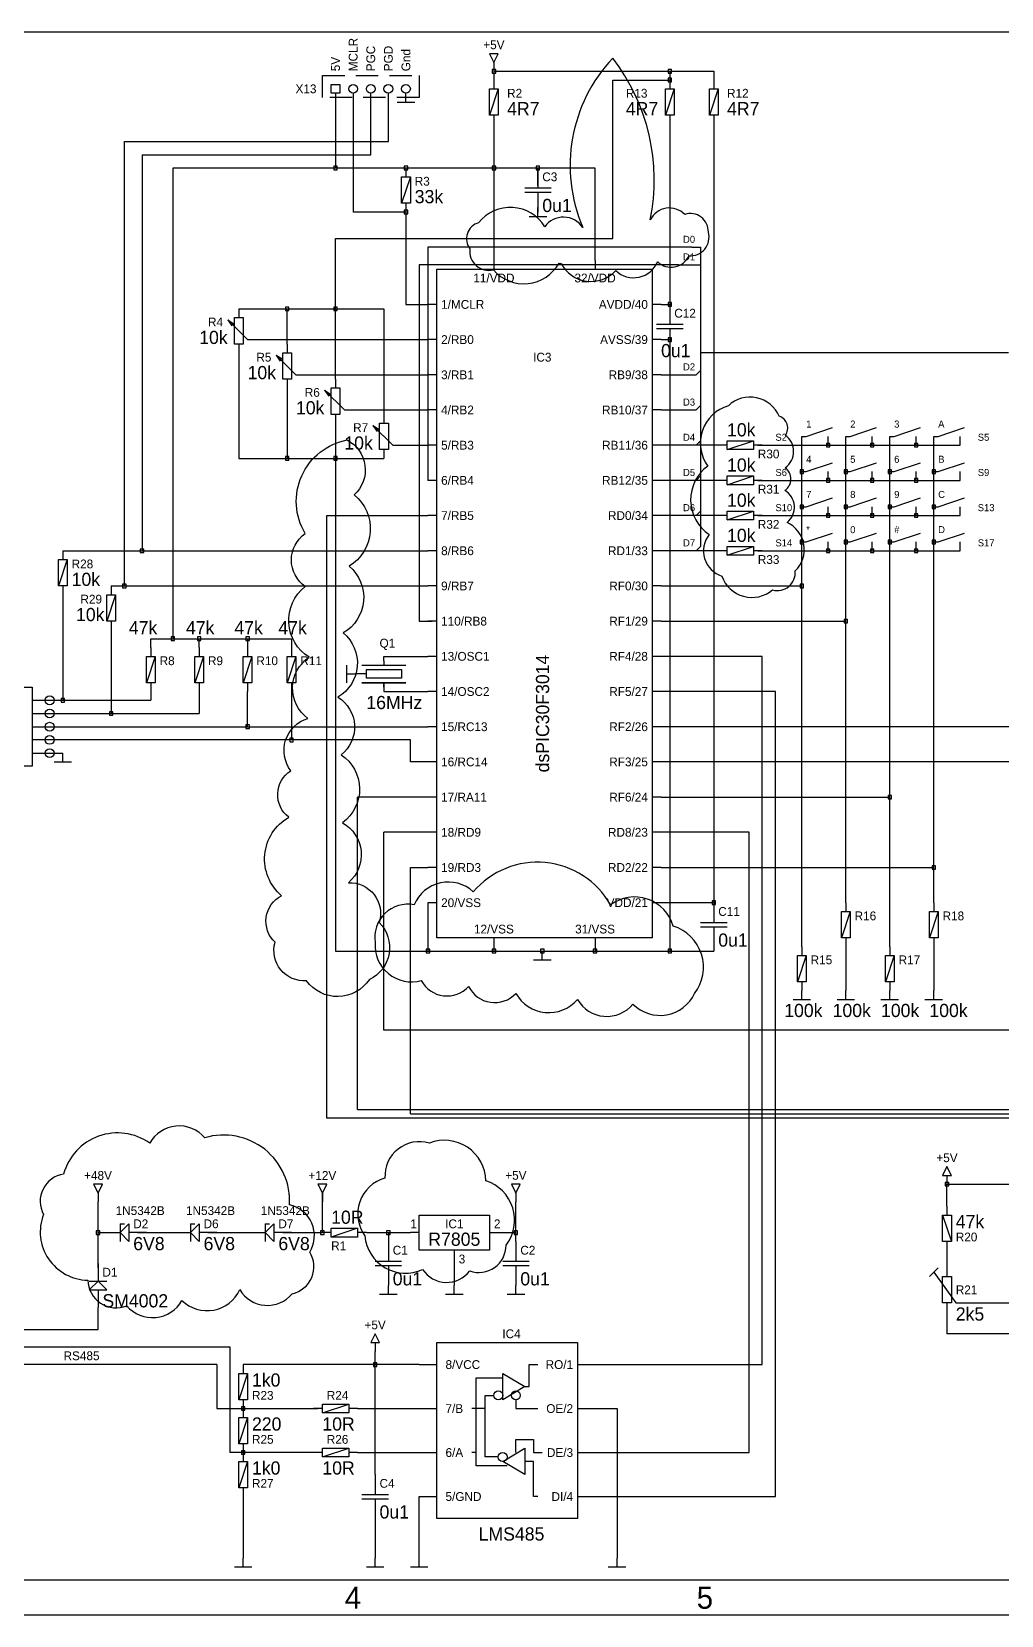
# Model space of a CAD drawing. Extents: x 100 to 385, y 110 to 290.
# Drawn here: x 203.5 to 313.7, y 110 to 290 of the extents above; entities that cross this region are included whole.
import ezdxf
from ezdxf.enums import TextEntityAlignment as Align

# ---------------------------------------------------------------- set-up
doc = ezdxf.new("R2010")
doc.units = 0
doc.header["$LTSCALE"] = 0.2
doc.linetypes.add('SOLID', pattern=[0])
doc.linetypes.add('STRICHLINIE', pattern=[19.05, 12.7, -6.35])
doc.layers.get('0').update_dxf_attribs({"linetype": 'CONTINUOUS'})
for name, color, linetype in [('_LAYER_1', 7, 'SOLID'), ('RAHMEN', 5, 'CONTINUOUS'), ('Schaltplan', 7, 'CONTINUOUS'), ('ZEICHNUNG', 7, 'CONTINUOUS')]:
    doc.layers.add(name, color=color, linetype=linetype)

# ---------------------------------------------------------------- blocks, each defined once
blk = doc.blocks.new('RAHMEN4Q')
at = {"layer": 'RAHMEN'}
for p, q in [((0, 180), (285, 180)), ((285, 4), (4, 4)), ((285, 0), (0, 0))]:
    blk.add_line(p, q, dxfattribs=at)
for s, p in [('4', (139.05, 0.75)), ('5', (179.05, 0.75))]:
    blk.add_text(s, height=2.5, dxfattribs=at).set_placement(p)
blk = doc.blocks.new('C_SENKRECHT')
at = {"layer": 'ZEICHNUNG'}
for p, q in [((0, 5), (0, 2.75)), ((-1.5, 2.75), (1.5, 2.75)), ((-1.5, 2.25), (1.5, 2.25)), ((0, 2.25), (0, 0))]:
    blk.add_line(p, q, dxfattribs=at)
for tag, p, height in [('+', (-1, 3), 1), ('C', (0.5, 3.5), 1), ('100N', (0.5, 0), 1.5)]:
    blk.add_attdef(tag, p, '', height=height, dxfattribs=at)
blk = doc.blocks.new('GND')
at = {"layer": '_LAYER_1'}
blk.add_line((0, -1), (0, 0), dxfattribs=at)
at = {"layer": '_LAYER_1', "lineweight": 30}
blk.add_line((-1, -1), (1, -1), dxfattribs=at)
blk = doc.blocks.new('78XX')
for p, q in [((-4, 3), (-5, 3)), ((4, 3), (5, 3)), ((0, 1), (0, 0))]:
    blk.add_line(p, q)
blk.add_lwpolyline([(-4, 5), (4, 5), (4, 1), (-4, 1)], close=True)
for s, p in [('1', (-5, 3.5)), ('2', (4.5, 3.5)), ('3', (0.5, -0.5))]:
    blk.add_text(s, height=1).set_placement(p)
at = {"layer": 'ZEICHNUNG'}
for tag, height, p in [('POS', 1, (0, 3.5)), ('WERT', 1.5, (0, 1.5))]:
    blk.add_attdef(tag, text='', height=height, dxfattribs=at).set_placement(p, align=Align.CENTER)
blk = doc.blocks.new('VERBINDUNG')
at = {"layer": 'ZEICHNUNG'}
for p, q in [((0.2, 0.2), (-0.2, 0.2)), ((-0.2, 0.2), (-0.2, -0.2)), ((0.2, -0.2), (0.2, 0.2)), ((-0.2, -0.2), (0.2, -0.2))]:
    blk.add_line(p, q, dxfattribs=at)
blk = doc.blocks.new('U-plus')
for p, q in [((-0.5, 2), (0, 1)), ((0.5, 2), (-0.5, 2)), ((0, 1), (0.5, 2)), ((0, 1), (0, 0))]:
    blk.add_line(p, q)
blk.add_attdef('U', text='', height=1).set_placement((0, 3), align=Align.MIDDLE)
blk = doc.blocks.new('R_SENKRECHT')
at = {"layer": 'ZEICHNUNG'}
for p, q in [((0, 5), (0, 4)), ((0, 1), (0, 0))]:
    blk.add_line(p, q, dxfattribs=at)
blk.add_lwpolyline([(-0.5, 1), (-0.5, 4), (0.5, 4), (0.5, 1)], close=True, dxfattribs=at)
for tag, p, height in [('1K0', (1, 2.5), 1.5), ('RX', (1, 1), 1)]:
    blk.add_attdef(tag, p, '', height=height, dxfattribs=at)
blk = doc.blocks.new('MCP41XXX')
for p, q in [((-20, 0), (-18, 0)), ((-2, 0), (0, 0)), ((-20, -5), (-18, -5)), ((-2, -5), (0, -5)), ((-20, -10), (-18, -10)), ((-2, -10), (0, -10)), ((-20, -15), (-18, -15)), ((-2, -15), (0, -15))]:
    blk.add_line(p, q)
at = {"lineweight": 30}
blk.add_lwpolyline([(-18, 2.5), (-2, 2.5), (-2, -17.5), (-18, -17.5)], close=True, dxfattribs=at)
for tag, height, p in [('Name', 1, (-9.5, 3)), ('Wert', 1.5, (-9.5, -19.5))]:
    blk.add_attdef(tag, text='', height=height).set_placement(p, align=Align.CENTER)
for tag, p in [('8', (-17, -0.5)), ('7', (-17, -5.5)), ('6', (-17, -10.5)), ('5', (-17, -15.5))]:
    blk.add_attdef(tag, p, '', height=1)
for tag, p in [('1', (-2.5, -0.5)), ('2', (-2.5, -5.5)), ('3', (-2.5, -10.5)), ('4', (-2.5, -15.5))]:
    blk.add_attdef(tag, text='', height=1).set_placement(p, align=Align.RIGHT)
blk = doc.blocks.new('R_WAAGRECHT')
at = {"layer": 'ZEICHNUNG'}
for p, q in [((-4, 0), (-5, 0)), ((-4, -0.5), (-4, 0.5)), ((-4, 0.5), (-1, 0.5)), ((-1, 0.5), (-1, -0.5)), ((0, 0), (-1, 0)), ((-1, -0.5), (-4, -0.5))]:
    blk.add_line(p, q, dxfattribs=at)
for tag, p, height in [('1K0', (-4, 1), 1.5), ('RX', (-4, -2), 1)]:
    blk.add_attdef(tag, p, '', height=height, dxfattribs=at)
blk = doc.blocks.new('+U')
for p, q in [((0, 2), (-0.5, 1)), ((0.5, 1), (0, 2)), ((-0.5, 1), (0.5, 1)), ((0, 1), (0, 0))]:
    blk.add_line(p, q)
blk.add_attdef('U', text='', height=1).set_placement((0, 3), align=Align.MIDDLE)
blk = doc.blocks.new('D_oben')
for p, q in [((0, 2.5), (0, 0.5)), ((-1, 0.5), (1, 0.5)), ((0, 0.5), (-1, -0.5)), ((1, -0.5), (0, 0.5)), ((-1, -0.5), (1, -0.5)), ((0, -0.5), (0, -2.5))]:
    blk.add_line(p, q)
for tag, p, height in [('D', (0.5, 1), 1), ('TYP', (0.5, -2.5), 1.5)]:
    blk.add_attdef(tag, p, '', height=height)
blk = doc.blocks.new('Quartz-1')
for p, q in [((-2.5, 1), (2.5, 1)), ((0, 1.5), (0, 1))]:
    blk.add_line(p, q)
for points in [[(-2, 0.5), (2, 0.5), (2, -0.5), (-2, -0.5)], [(-2.5, -1), (2.5, -1), (2.5, -1), (-2.5, -1)], [(0, -1), (0, -1), (0, -1.5), (0, -1.5)]]:
    blk.add_lwpolyline(points, close=True)
at = {"layer": 'ZEICHNUNG'}
for tag, p, height in [('Q', (0.5, 2), 1), ('FREQU', (0.5, -3), 1.5)]:
    blk.add_attdef(tag, p, '', height=height, dxfattribs=at)
blk = doc.blocks.new('ZD_links')
for p, q in [((-0.5, 1), (0, 1)), ((-0.5, 0), (0.5, 1)), ((-0.5, 1), (-0.5, -1)), ((0.5, 1), (0.5, -1)), ((-2.5, 0), (-0.5, 0)), ((0.5, -1), (-0.5, 0)), ((2.5, 0), (0.5, 0))]:
    blk.add_line(p, q)
for tag, p, height in [('D', (1, 0.5), 1), ('TYP', (1, -2), 1.5)]:
    blk.add_attdef(tag, p, '', height=height)
blk = doc.blocks.new('PIC30F3014')
for p, q in [((-6, 41), (-6, 40)), ((5.5, 41), (5.5, 40)), ((-12.5, 36), (-13.5, 36)), ((13, 36), (12, 36)), ((-12.5, 32), (-13.5, 32)), ((13, 32), (12, 32)), ((-12.5, 28), (-13.5, 28)), ((13, 28), (12, 28)), ((-12.5, 24), (-13.5, 24)), ((13, 24), (12, 24)), ((-12.5, 20), (-13.5, 20)), ((13, 20), (12, 20)), ((-12.5, 16), (-13.5, 16)), ((13, 16), (12, 16)), ((-12.5, 12), (-13.5, 12)), ((13, 12), (12, 12)), ((-12.5, 8), (-13.5, 8)), ((13, 8), (12, 8)), ((-12.5, 4), (-13.5, 4)), ((13, 4), (12, 4)), ((-12.5, 0), (-13.5, 0)), ((13, 0), (12, 0)), ((-12.5, -4), (-13.5, -4)), ((13, -4), (12, -4)), ((-12.5, -8), (-13.5, -8)), ((13, -8), (12, -8)), ((-12.5, -12), (-13.5, -12)), ((13, -12), (12, -12)), ((-12.5, -16), (-13.5, -16)), ((13, -16), (12, -16)), ((-12.5, -20), (-13.5, -20)), ((13, -20), (12, -20)), ((-12.5, -24), (-13.5, -24)), ((13, -24), (12, -24)), ((-12.5, -28), (-13.5, -28)), ((13, -28), (12, -28)), ((-12.5, -32), (-13.5, -32)), ((13, -32), (12, -32)), ((-6, -36), (-6, -37)), ((5.5, -36), (5.5, -37))]:
    blk.add_line(p, q)
at = {"lineweight": 30}
blk.add_lwpolyline([(-12.5, 40), (12, 40), (12, -36), (-12.5, -36)], close=True, dxfattribs=at)
for tag, p in [('P11', (-6, 38.5)), ('P32', (5.5, 38.5)), ('P12', (-6, -35.5)), ('P31', (5.5, -35.5))]:
    blk.add_attdef(tag, text='', height=1).set_placement(p, align=Align.CENTER)
for tag, p in [('P1', (-12, 35.5)), ('P2', (-12, 31.5)), ('P3', (-12, 27.5)), ('P4', (-12, 23.5)), ('P5', (-12, 19.5)), ('P6', (-12, 15.5)), ('P7', (-12, 11.5)), ('P8', (-12, 7.5)), ('P9', (-12, 3.5)), ('P10', (-12, -0.5)), ('P13', (-12, -4.5)), ('P14', (-12, -8.5)), ('P15', (-12, -12.5)), ('P16', (-12, -16.5)), ('P17', (-12, -20.5)), ('P18', (-12, -24.5)), ('P19', (-12, -28.5)), ('P20', (-12, -32.5))]:
    blk.add_attdef(tag, p, '', height=1)
for tag, p in [('P40', (11.5, 35.5)), ('P39', (11.5, 31.5)), ('P38', (11.5, 27.5)), ('P37', (11.5, 23.5)), ('P36', (11.5, 19.5)), ('P35', (11.5, 15.5)), ('P34', (11.5, 11.5)), ('P33', (11.5, 7.5)), ('P30', (11.5, 3.5)), ('P29', (11.5, -0.5)), ('P28', (11.5, -4.5)), ('P27', (11.5, -8.5)), ('P26', (11.5, -12.5)), ('P25', (11.5, -16.5)), ('P24', (11.5, -20.5)), ('P23', (11.5, -24.5)), ('P22', (11.5, -28.5)), ('P21', (11.5, -32.5))]:
    blk.add_attdef(tag, text='', height=1).set_placement(p, align=Align.RIGHT)
blk.add_attdef('POS', text='', height=1).set_placement((-0.5, 30), align=Align.MIDDLE)
blk.add_attdef('WERT', text='', height=1.5, rotation=90).set_placement((-0.5, -10.5), align=Align.MIDDLE)
blk = doc.blocks.new('ICD')
at = {"linetype": 'STRICHLINIE'}
blk.add_lwpolyline([(-5.5, 1.5), (5.5, 1.5), (5.5, -1), (-5.5, -1)], close=True, dxfattribs=at)
blk.add_lwpolyline([(-4.5, 0.5), (-3.5, 0.5), (-3.5, -0.5), (-4.5, -0.5)], close=True)
for centre in [(-2, 0), (0, 0), (2, 0), (4, 0)]:
    blk.add_circle(centre, 0.5)
for s, p in [('MCLR', (-1.5, 2)), ('5V', (-3.5, 2)), ('PGC', (0.5, 2)), ('PGD', (2.5, 2)), ('Gnd', (4.5, 2))]:
    blk.add_text(s, height=1, rotation=90).set_placement(p)

msp = doc.modelspace()

# ---------------------------------------------------------------- linework, layer by layer
at = {"layer": 'Schaltplan'}
for p, q in [((256, 285.5), (256, 284.5)), ((256, 285.5), (281, 285.5)), ((269.5, 266.5), (269.5, 284.5)), ((269.5, 284.5), (276, 284.5)), ((276, 285.5), (276, 284.5)), ((281, 285.5), (281, 284.5)), ((238, 283), (238, 274.5)), ((240, 283), (240, 269.5)), ((242, 276), (242, 283)), ((244, 277.5), (244, 283)), ((256.5, 283.5), (255.5, 280.5)), ((276.5, 283.5), (275.5, 280.5)), ((281.5, 283.5), (280.5, 280.5)), ((256, 279.5), (256, 264)), ((276, 279.5), (276, 259)), ((281, 279.5), (281, 191)), ((214, 277.5), (244, 277.5)), ((214, 227), (214, 277.5)), ((216, 276), (242, 276)), ((216, 276), (216, 231)), ((238, 274.5), (219.5, 274.5)), ((219.5, 274.5), (219.5, 221)), ((256, 274.5), (238, 274.5)), ((267.5, 274.5), (256, 274.5)), ((261, 272.5), (261, 274.5)), ((267.5, 264), (267.5, 274.5)), ((246.5, 273.5), (245.5, 270.5)), ((246, 270), (246, 259)), ((246, 269.5), (240, 269.5)), ((238, 250.5), (238, 266.5)), ((238, 266.5), (269.5, 266.5)), ((278, 265.5), (248.5, 265.5)), ((248.5, 265.5), (248.5, 239)), ((278.5, 265.5), (277, 265.5)), ((278.5, 265.5), (279.5, 265.5)), ((277, 263.5), (247.5, 263.5)), ((247.5, 263.5), (247.5, 223)), ((277, 263.5), (279.5, 263.5)), ((227, 258.5), (227, 258)), ((227, 258.5), (243.5, 258.5)), ((232.5, 254.5), (232.5, 258.5)), ((243.5, 258.5), (243.5, 246.5)), ((246, 259), (248.5, 259)), ((275, 259), (276, 259)), ((225.75, 257.25), (228, 255)), ((225.75, 257.25), (226.22, 256.56)), ((225.75, 257.25), (226.42, 256.81)), ((228, 255), (248.5, 255)), ((275, 255), (276, 255)), ((276, 255), (276, 185.5)), ((227, 253.5), (227, 241.5)), ((231.25, 253.25), (233.5, 251)), ((231.25, 253.25), (231.72, 252.56)), ((231.25, 253.25), (231.92, 252.81)), ((233.5, 251), (248.5, 251)), ((275, 251), (279, 251)), ((279, 251), (279.5, 251.5)), ((232.5, 249.5), (232.5, 241.5)), ((236.75, 249.25), (239, 247)), ((236.75, 249.25), (237.22, 248.56)), ((236.75, 249.25), (237.42, 248.81)), ((239, 247), (248.5, 247)), ((275, 247), (279, 247)), ((279, 247), (279.5, 247.5)), ((238, 245.5), (238, 241.5)), ((242.25, 245.25), (244.5, 243)), ((242.25, 245.25), (242.72, 244.56)), ((242.25, 245.25), (242.92, 244.81)), ((244.5, 243), (248.5, 243)), ((281.5, 243), (275, 243)), ((279, 243), (279.5, 243.5)), ((282.5, 242.5), (285.5, 243.5)), ((286, 243), (309, 243)), ((291, 186), (291, 244)), ((291, 244), (291.5, 244)), ((294, 243), (294, 244)), ((296, 191), (296, 244)), ((296, 244), (296.5, 244)), ((299, 243), (299, 244)), ((301, 186), (301, 244)), ((301, 244), (301.5, 244)), ((304, 243), (304, 244)), ((306, 191), (306, 244)), ((306, 244), (306.5, 244)), ((309, 243), (309, 244)), ((227, 241.5), (243.5, 241.5)), ((238, 241.5), (238, 185.5)), ((279, 239), (279.5, 239.5)), ((282.5, 238.5), (285.5, 239.5)), ((291, 240), (291.5, 240)), ((294, 239), (294, 240)), ((296, 240), (296.5, 240)), ((299, 239), (299, 240)), ((301, 240), (301.5, 240)), ((304, 239), (304, 240)), ((306, 240), (306.5, 240)), ((309, 239), (309, 240)), ((281.5, 239), (275, 239)), ((286, 239), (309, 239)), ((291, 236), (291.5, 236)), ((294, 235), (294, 236)), ((296, 236), (296.5, 236)), ((299, 235), (299, 236)), ((301, 236), (301.5, 236)), ((304, 235), (304, 236)), ((306, 236), (306.5, 236)), ((309, 235), (309, 236)), ((237, 166.5), (237, 235)), ((237, 235), (248.5, 235)), ((281.5, 235), (275, 235)), ((279, 235), (279.5, 235.5)), ((282.5, 234.5), (285.5, 235.5)), ((286, 235), (309, 235)), ((207, 231), (248.5, 231)), ((281.5, 231), (274.5, 231)), ((279, 231), (279.5, 231.5)), ((282.5, 230.5), (285.5, 231.5)), ((286, 231), (309, 231)), ((291, 232), (291.5, 232)), ((294, 231), (294, 232)), ((296, 232), (296.5, 232)), ((299, 231), (299, 232)), ((301, 232), (301.5, 232)), ((304, 231), (304, 232)), ((306, 232), (306.5, 232)), ((309, 231), (309, 232)), ((207.5, 230), (206.5, 227)), ((212.5, 227), (248.5, 227)), ((275, 227), (291, 227)), ((207, 226), (207, 214)), ((213, 226), (212, 223)), ((212.5, 222), (212.5, 212.5)), ((247.5, 223), (249, 223)), ((275, 223), (296, 223)), ((217, 221), (233, 221)), ((217, 220), (217, 221)), ((222.5, 220), (222.5, 221)), ((228, 221), (228, 220)), ((233, 221), (233, 220)), ((217.5, 219), (216.5, 216)), ((223, 219), (222, 216)), ((228.5, 219), (227.5, 216)), ((233.5, 219), (232.5, 216)), ((243.5, 218.5), (243.5, 219)), ((243.5, 219), (248.5, 219)), ((286.5, 219), (275, 219)), ((286.5, 138.5), (286.5, 219)), ((222.5, 216), (222.5, 212.5)), ((241.5, 217), (240.25, 217)), ((217, 215), (217, 214)), ((228, 211), (228, 215)), ((233, 215), (233, 209.5)), ((243.5, 215.5), (243.5, 215)), ((243.5, 215), (248.5, 215)), ((288, 215), (275, 215)), ((288, 123.5), (288, 215)), ((203.5, 214), (217, 214)), ((203.5, 212.5), (222.5, 212.5)), ((203.5, 211), (248.5, 211)), ((324.5, 211), (275, 211)), ((246.5, 209.5), (203.5, 209.5)), ((246.5, 207), (246.5, 209.5)), ((203.5, 208), (207, 208)), ((248.5, 207), (246.5, 207)), ((321.5, 207), (275, 207)), ((248.5, 203), (240.5, 203)), ((240.5, 167.5), (240.5, 203)), ((275, 203), (301, 203)), ((248.5, 199), (243.5, 199)), ((243.5, 176.5), (243.5, 199)), ((285, 199), (275, 199)), ((285, 128.5), (285, 199)), ((246.5, 167), (246.5, 195)), ((246.5, 195), (248.5, 195)), ((275, 195), (306, 195)), ((248.5, 191), (248.5, 185.5)), ((281, 191), (275, 191)), ((296.5, 190), (295.5, 187)), ((306.5, 190), (305.5, 187)), ((238, 185.5), (248.5, 185.5)), ((248.5, 185.5), (281, 185.5)), ((256, 186), (256, 185.5)), ((267.5, 186), (267.5, 185.5)), ((281, 186), (281, 185.5)), ((296, 186), (296, 181)), ((306, 186), (306, 181)), ((291.5, 185), (290.5, 182)), ((301.5, 185), (300.5, 182)), ((354.5, 176.5), (243.5, 176.5)), ((240.5, 167.5), (340, 167.5)), ((337, 166.5), (237, 166.5)), ((246.5, 167), (338.5, 167)), ((307.5, 156.5), (307.5, 159)), ((307.5, 159), (343.5, 159)), ((211, 149.5), (211, 157)), ((236.5, 153.5), (236.5, 158)), ((258.5, 152.5), (258.5, 157)), ((307, 155.5), (308, 152.5)), ((211, 153.5), (213.5, 153.5)), ((215.5, 153.5), (220, 153.5)), ((223.5, 153.5), (228, 153.5)), ((232, 153.5), (236.5, 153.5)), ((240.5, 154), (237.5, 153)), ((241.5, 153.5), (246.5, 153.5)), ((244, 153.5), (244, 152.5)), ((256.5, 153.5), (258.5, 153.5)), ((307.5, 151.5), (307.5, 149.5)), ((251.5, 150.5), (251.5, 147.5)), ((306.5, 149.5), (305.5, 148.5)), ((306, 149), (308.5, 145.5)), ((211, 142.5), (211, 145)), ((307.5, 144.5), (307.5, 142)), ((308.5, 145.5), (334, 145.5)), ((191.5, 142.5), (211, 142.5)), ((180, 140.5), (226, 140.5)), ((226, 140.5), (226, 128.5)), ((331, 142), (307.5, 142)), ((242.5, 126), (242.5, 140)), ((224.5, 138.5), (180, 138.5)), ((224.5, 138.5), (224.5, 133.5)), ((228, 137.5), (227, 134.5)), ((247.5, 138.5), (227.5, 138.5)), ((254, 127), (254, 137)), ((254, 137), (257, 137)), ((257, 137.5), (259.5, 136)), ((257, 134.5), (257, 137.5)), ((260, 136), (260, 138.5)), ((260, 138.5), (261, 138.5)), ((267.5, 138.5), (286.5, 138.5)), ((255, 128), (255, 135)), ((255, 135), (256, 135)), ((259.5, 136), (257, 134.5)), ((259.5, 136), (260, 136)), ((224.5, 133.5), (236, 133.5)), ((236.5, 133), (239.5, 134)), ((240.5, 133.5), (247.5, 133.5)), ((255, 133.5), (253.5, 133.5)), ((258.5, 134.5), (258.5, 133.5)), ((258.5, 133.5), (261, 133.5)), ((267.5, 133.5), (270, 133.5)), ((270, 133.5), (270, 116.5)), ((228, 132.5), (227, 129.5)), ((258.5, 128.5), (258.5, 130)), ((258.5, 130), (260.5, 130)), ((260.5, 130), (260.5, 128.5)), ((235.5, 128.5), (226, 128.5)), ((236.5, 128), (239.5, 129)), ((240.5, 128.5), (247.5, 128.5)), ((254, 128.5), (253.5, 128.5)), ((256.5, 128), (255, 128)), ((257, 127.5), (259.5, 129)), ((259.5, 129), (259.5, 126)), ((260.5, 128.5), (261.5, 128.5)), ((267.5, 128.5), (285, 128.5)), ((228, 127.5), (227, 124.5)), ((257.5, 127), (254, 127)), ((259.5, 126), (257, 127.5)), ((260.5, 127.5), (259.5, 127.5)), ((260.5, 123.5), (260.5, 127.5)), ((227.5, 123.5), (227.5, 116.5)), ((247.5, 116.5), (247.5, 123.5)), ((261, 123.5), (260.5, 123.5)), ((267.5, 123.5), (288, 123.5)), ((242.5, 121), (242.5, 116.5))]:
    msp.add_line(p, q, dxfattribs=at)
at = {"layer": 'Schaltplan', "lineweight": 30}
for p, q in [((279.5, 265.5), (279.5, 231.5)), ((314.5, 253.5), (279.5, 253.5)), ((291.5, 244), (294.5, 245)), ((296.5, 244), (299.5, 245)), ((301.5, 244), (304.5, 245)), ((306.5, 244), (309.5, 245)), ((291.5, 240), (294.5, 241)), ((296.5, 240), (299.5, 241)), ((301.5, 240), (304.5, 241)), ((306.5, 240), (309.5, 241)), ((291.5, 236), (294.5, 237)), ((296.5, 236), (299.5, 237)), ((301.5, 236), (304.5, 237)), ((306.5, 236), (309.5, 237)), ((291.5, 232), (294.5, 233)), ((296.5, 232), (299.5, 233)), ((301.5, 232), (304.5, 233)), ((306.5, 232), (309.5, 233))]:
    msp.add_line(p, q, dxfattribs=at)
at = {"layer": 'Schaltplan', "color": 6}
for points in [[(254.26, 268.29, 0.520567), (253.26, 265.3, 0.520567), (255.95, 262.92, 0.520567), (263.4, 263.69, 0.520567), (263.63, 263.69, 0.520567), (269.86, 262.84, 0.520567), (274.62, 263.84, 0.520567), (278.15, 264.53, 0.520567), (280.38, 267.22, 0.520567), (277.69, 269.22, 0.520567), (273.77, 268.6, 0.217825), (269.5, 287, 0.297076), (266.09, 267.76, 0.520567), (261.79, 267.83, 0.520567)], [(282.65, 247.48, 0.520567), (280.31, 240.63, 0.520567), (280.47, 232.85, 0.520567), (281.91, 228.11, 0.520567), (287.67, 226.54, 0.520567), (290.25, 228.7, 0.520567), (289.33, 234.23, 0.520567), (289.08, 237.86, 0.520567), (289.11, 240.44, 0.520567), (289.11, 244.13, 0.520567), (288.44, 246.28, 0.520567)], [(239.31, 243.6, -0.520567), (240.13, 237.35, -0.520567), (239.54, 229.25, -0.520567), (238.87, 221.66, -0.520567), (238.27, 214.37, -0.520567), (238.64, 207.82, -0.520567), (238.79, 200.09, -0.520567), (239.46, 193.27, -0.520567), (242.96, 188.74, -0.520567), (241.84, 182.26, -0.520567), (234.7, 182.12, -0.520567), (231.13, 186.5, -0.520567), (231.87, 191.79, -0.520567), (232.69, 200.71, -0.520567), (232.91, 205.99, -0.520567), (234.85, 211.95, -0.520567), (235, 218.9, -0.520567), (234.55, 226.93, -0.520567), (234.55, 232.96, -0.520567)], [(253.66, 192.24, 0.520567), (246.94, 190.76, 0.520567), (242.5, 186.46, 0.520567), (247.75, 182.16, 0.520567), (253.12, 181.48, 0.520567), (258.5, 180.68, 0.520567), (265.49, 180, 0.520567), (271.81, 179.47, 0.520567), (278.81, 180.68, 0.520567), (276.39, 188.34, 0.520567), (269.26, 190.76, 0.520567)], [(223.14, 164.28, 0.520567), (216.87, 163.67, 0.520567), (207.09, 160.15, 0.520567), (204.8, 155.57, 0.520567), (209.84, 148.09, 0.520567), (214.27, 145.18, 0.520567), (220.54, 145.79, 0.520567), (227.11, 147.02, 0.520567), (233.07, 146.56, 0.520567), (235.06, 151.29, 0.520567), (232.77, 156.64, 0.520567)], [(248.66, 163.67, 0.520567), (243.62, 159.7, 0.520567), (241.33, 153.13, 0.520567), (247.9, 149.31, 0.520567), (253.25, 149.15, 0.520567), (257.38, 152.06, 0.520567), (255.08, 159.39, 0.520567)]]:
    msp.add_lwpolyline(points, format="xyb", close=True, dxfattribs=at)
at = {"layer": 'Schaltplan'}
msp.add_lwpolyline([(195, 215.5), (203.5, 215.5), (203.5, 206.5), (195, 206.5)], close=True, dxfattribs=at)
for centre in [(205.5, 214), (205.5, 212.5), (205.5, 211), (205.5, 209.5), (205.5, 208), (256.5, 135), (258.5, 135), (257, 128)]:
    msp.add_circle(centre, 0.5, dxfattribs=at)

# ---------------------------------------------------------------- block references
at = {"layer": 'RAHMEN', "lineweight": 40}
msp.add_blockref('RAHMEN4Q', (100, 110), dxfattribs=at)
at = {"layer": 'Schaltplan', "color": 6}
msp.add_blockref('ICD', (242, 283.5), dxfattribs=at)
at = {"layer": 'Schaltplan'}
for name, p, values in [('U-plus', (256, 285.5), {'U': '+5V'}), ('PIC30F3014', (262, 223), {'P32': '32/VDD', 'P11': '11/VDD', 'P1': '1/MCLR', 'P2': '2/RB0', 'P3': '3/RB1', 'P4': '4/RB2', 'P5': '5/RB3', 'POS': 'IC3', 'P40': 'AVDD/40', 'P39': 'AVSS/39', 'P38': 'RB9/38', 'P37': 'RB10/37', 'P36': 'RB11/36', 'P6': '6/RB4', 'P7': '7/RB5', 'P8': '8/RB6', 'P10': '110/RB8', 'P13': '13/OSC1', 'P14': '14/OSC2', 'P9': '9/RB7', 'P35': 'RB12/35', 'P34': 'RD0/34', 'P33': 'RD1/33', 'P30': 'RF0/30', 'P29': 'RF1/29', 'P28': 'RF4/28', 'P27': 'RF5/27', 'P15': '15/RC13', 'P16': '16/RC14', 'P17': '17/RA11', 'P18': '18/RD9', 'P31': '31/VSS', 'P19': '19/RD3', 'P12': '12/VSS', 'P20': '20/VSS', 'P26': 'RF2/26', 'P25': 'RF3/25', 'P24': 'RF6/24', 'P23': 'RD8/23', 'P22': 'RD2/22', 'P21': 'VDD/21', 'WERT': 'dsPIC30F3014'}), ('+U', (307.5, 159), {'U': '+5V'}), ('U-plus', (236.5, 157), {'U': '+12V'}), ('U-plus', (258.5, 157), {'U': '+5V'}), ('ZD_links', (214, 153.5), {'TYP': '6V8', 'D': 'D2'}), ('ZD_links', (222, 153.5), {'TYP': '6V8', 'D': 'D6'}), ('ZD_links', (230.5, 153.5), {'TYP': '6V8', 'D': 'D7'}), ('R_WAAGRECHT', (241.5, 153.5), {'RX': 'R1', '1K0': '10R'}), ('78XX', (251.5, 150.5), {'WERT': 'R7805', 'POS': 'IC1'}), ('R_SENKRECHT', (307.5, 151.5), {'RX': 'R20', '1K0': '47k'}), ('D_oben', (211, 147.5), {'D': 'D1', 'TYP': 'SM4002'}), ('+U', (242.5, 140), {'U': '+5V'}), ('R_SENKRECHT', (227.5, 133.5), {'RX': 'R23', '1K0': '1k0'}), ('R_SENKRECHT', (227.5, 128.5), {'RX': 'R25', '1K0': '220'}), ('R_SENKRECHT', (227.5, 123.5), {'RX': 'R27', '1K0': '1k0'})]:
    msp.add_blockref(name, p, dxfattribs=at).add_auto_attribs(values)
ref = msp.add_blockref('R_SENKRECHT', (256, 279.5), dxfattribs=at)
ref.add_attrib('RX', 'R2', (257.5, 282.5), dxfattribs={"layer": 'ZEICHNUNG', "height": 1})
ref.add_attrib('1K0', '4R7', (257.5, 280.5), dxfattribs={"layer": 'ZEICHNUNG', "height": 1.5})
for name, p in [('VERBINDUNG', (256, 285.5)), ('VERBINDUNG', (276, 285.5)), ('VERBINDUNG', (276, 284.5)), ('VERBINDUNG', (276, 284.5)), ('GND', (246, 283)), ('VERBINDUNG', (238, 274.5)), ('VERBINDUNG', (238, 274.5)), ('VERBINDUNG', (246, 274.5)), ('VERBINDUNG', (246, 274.5)), ('VERBINDUNG', (256, 274.5)), ('VERBINDUNG', (256, 274.5)), ('VERBINDUNG', (261, 274.5)), ('GND', (261, 270)), ('VERBINDUNG', (246, 269.5)), ('VERBINDUNG', (246, 269.5)), ('VERBINDUNG', (276, 259)), ('VERBINDUNG', (232.5, 258.5)), ('VERBINDUNG', (232.5, 258.5)), ('VERBINDUNG', (238, 258.5)), ('VERBINDUNG', (238, 258.5)), ('VERBINDUNG', (276, 255)), ('VERBINDUNG', (294, 243)), ('VERBINDUNG', (294, 243)), ('VERBINDUNG', (299, 243)), ('VERBINDUNG', (299, 243)), ('VERBINDUNG', (304, 243)), ('VERBINDUNG', (304, 243)), ('VERBINDUNG', (232.5, 241.5)), ('VERBINDUNG', (232.5, 241.5)), ('VERBINDUNG', (238, 241.5)), ('VERBINDUNG', (238, 241.5)), ('VERBINDUNG', (291, 240)), ('VERBINDUNG', (291, 240)), ('VERBINDUNG', (296, 240)), ('VERBINDUNG', (296, 240)), ('VERBINDUNG', (301, 240)), ('VERBINDUNG', (301, 240)), ('VERBINDUNG', (306, 240)), ('VERBINDUNG', (306, 240)), ('VERBINDUNG', (294, 239)), ('VERBINDUNG', (294, 239)), ('VERBINDUNG', (299, 239)), ('VERBINDUNG', (299, 239)), ('VERBINDUNG', (304, 239)), ('VERBINDUNG', (304, 239)), ('VERBINDUNG', (291, 236)), ('VERBINDUNG', (291, 236)), ('VERBINDUNG', (296, 236)), ('VERBINDUNG', (296, 236)), ('VERBINDUNG', (301, 236)), ('VERBINDUNG', (301, 236)), ('VERBINDUNG', (306, 236)), ('VERBINDUNG', (306, 236)), ('VERBINDUNG', (294, 235)), ('VERBINDUNG', (294, 235)), ('VERBINDUNG', (299, 235)), ('VERBINDUNG', (299, 235)), ('VERBINDUNG', (304, 235)), ('VERBINDUNG', (304, 235)), ('VERBINDUNG', (291, 232)), ('VERBINDUNG', (291, 232)), ('VERBINDUNG', (296, 232)), ('VERBINDUNG', (296, 232)), ('VERBINDUNG', (301, 232)), ('VERBINDUNG', (301, 232)), ('VERBINDUNG', (306, 232)), ('VERBINDUNG', (306, 232)), ('VERBINDUNG', (216, 231)), ('VERBINDUNG', (216, 231)), ('VERBINDUNG', (294, 231)), ('VERBINDUNG', (294, 231)), ('VERBINDUNG', (299, 231)), ('VERBINDUNG', (299, 231)), ('VERBINDUNG', (304, 231)), ('VERBINDUNG', (304, 231)), ('VERBINDUNG', (214, 227)), ('VERBINDUNG', (214, 227)), ('VERBINDUNG', (291, 227)), ('VERBINDUNG', (291, 227)), ('VERBINDUNG', (296, 223)), ('VERBINDUNG', (296, 223)), ('VERBINDUNG', (219.5, 221)), ('VERBINDUNG', (219.5, 221)), ('VERBINDUNG', (222.5, 221)), ('VERBINDUNG', (222.5, 221)), ('VERBINDUNG', (228, 221)), ('VERBINDUNG', (228, 221)), ('VERBINDUNG', (228, 221)), ('VERBINDUNG', (228, 221)), ('VERBINDUNG', (207, 214)), ('VERBINDUNG', (207, 214)), ('VERBINDUNG', (212.5, 212.5)), ('VERBINDUNG', (212.5, 212.5)), ('VERBINDUNG', (228, 211)), ('VERBINDUNG', (228, 211)), ('VERBINDUNG', (233, 209.5)), ('VERBINDUNG', (233, 209.5)), ('GND', (207, 208)), ('VERBINDUNG', (301, 203)), ('VERBINDUNG', (301, 203)), ('VERBINDUNG', (306, 195)), ('VERBINDUNG', (306, 195)), ('VERBINDUNG', (281, 191)), ('VERBINDUNG', (281, 191)), ('VERBINDUNG', (248.5, 185.5)), ('VERBINDUNG', (248.5, 185.5)), ('VERBINDUNG', (256, 185.5)), ('VERBINDUNG', (256, 185.5)), ('GND', (261.5, 185.5)), ('VERBINDUNG', (261.5, 185.5)), ('VERBINDUNG', (261.5, 185.5)), ('VERBINDUNG', (267.5, 185.5)), ('VERBINDUNG', (267.5, 185.5)), ('VERBINDUNG', (276, 185.5)), ('VERBINDUNG', (276, 185.5)), ('GND', (291, 181)), ('GND', (296, 181)), ('GND', (301, 181)), ('GND', (306, 181)), ('VERBINDUNG', (307.5, 159)), ('VERBINDUNG', (211, 153.5)), ('VERBINDUNG', (211, 153.5)), ('VERBINDUNG', (236.5, 153.5)), ('VERBINDUNG', (236.5, 153.5)), ('VERBINDUNG', (244, 153.5)), ('VERBINDUNG', (244, 153.5)), ('VERBINDUNG', (258.5, 153.5)), ('VERBINDUNG', (258.5, 153.5)), ('GND', (244, 147.5)), ('GND', (251.5, 147.5)), ('GND', (258.5, 147.5)), ('VERBINDUNG', (242.5, 138.5)), ('VERBINDUNG', (227.5, 133.5)), ('VERBINDUNG', (227.5, 128.5)), ('GND', (227.5, 116.5)), ('GND', (242.5, 116.5)), ('GND', (247.5, 116.5)), ('GND', (270, 116.5))]:
    msp.add_blockref(name, p, dxfattribs=at)
ref = msp.add_blockref('R_SENKRECHT', (276, 279.5), dxfattribs=at)
ref.add_attrib('RX', 'R13', (271, 282.5), dxfattribs={"layer": 'ZEICHNUNG', "height": 1})
ref.add_attrib('1K0', '4R7', (271, 280.5), dxfattribs={"layer": 'ZEICHNUNG', "height": 1.5})
ref = msp.add_blockref('R_SENKRECHT', (281, 279.5), dxfattribs=at)
ref.add_attrib('RX', 'R12', (282.5, 282.5), dxfattribs={"layer": 'ZEICHNUNG', "height": 1})
ref.add_attrib('1K0', '4R7', (282.5, 280.5), dxfattribs={"layer": 'ZEICHNUNG', "height": 1.5})
ref = msp.add_blockref('R_SENKRECHT', (246, 269.5), dxfattribs=at)
ref.add_attrib('RX', 'R3', (247, 272.5), dxfattribs={"layer": 'ZEICHNUNG', "height": 1})
ref.add_attrib('1K0', '33k', (247, 270.5), dxfattribs={"layer": 'ZEICHNUNG', "height": 1.5})
ref = msp.add_blockref('C_SENKRECHT', (261, 269.5), dxfattribs=at)
ref.add_attrib('100N', '0u1', (261.5, 269.5), dxfattribs={"layer": 'ZEICHNUNG', "height": 1.5})
ref.add_attrib('C', 'C3', (261.5, 273), dxfattribs={"layer": 'ZEICHNUNG', "height": 1})
ref = msp.add_blockref('R_SENKRECHT', (227, 253.5), dxfattribs=at)
ref.add_attrib('RX', 'R4', (223.5, 256.5), dxfattribs={"layer": 'ZEICHNUNG', "height": 1})
ref.add_attrib('1K0', '10k', (222.5, 254.5), dxfattribs={"layer": 'ZEICHNUNG', "height": 1.5})
ref = msp.add_blockref('C_SENKRECHT', (276, 254), dxfattribs=at)
ref.add_attrib('100N', '0u1', (275, 253), dxfattribs={"layer": 'ZEICHNUNG', "height": 1.5})
ref.add_attrib('C', 'C12', (276.5, 257.5), dxfattribs={"layer": 'ZEICHNUNG', "height": 1})
ref = msp.add_blockref('R_SENKRECHT', (232.5, 249.5), dxfattribs=at)
ref.add_attrib('RX', 'R5', (229, 252.5), dxfattribs={"layer": 'ZEICHNUNG', "height": 1})
ref.add_attrib('1K0', '10k', (228, 250.5), dxfattribs={"layer": 'ZEICHNUNG', "height": 1.5})
ref = msp.add_blockref('R_SENKRECHT', (238, 245.5), dxfattribs=at)
ref.add_attrib('RX', 'R6', (234.5, 248.5), dxfattribs={"layer": 'ZEICHNUNG', "height": 1})
ref.add_attrib('1K0', '10k', (233.5, 246.5), dxfattribs={"layer": 'ZEICHNUNG', "height": 1.5})
ref = msp.add_blockref('R_SENKRECHT', (243.5, 241.5), dxfattribs=at)
ref.add_attrib('RX', 'R7', (240, 244.5), dxfattribs={"layer": 'ZEICHNUNG', "height": 1})
ref.add_attrib('1K0', '10k', (239, 242.5), dxfattribs={"layer": 'ZEICHNUNG', "height": 1.5})
ref = msp.add_blockref('R_WAAGRECHT', (286.5, 243), dxfattribs=at)
ref.add_attrib('RX', 'R30', (286, 241.5), dxfattribs={"layer": 'ZEICHNUNG', "height": 1})
ref.add_attrib('1K0', '10k', (282.5, 244), dxfattribs={"layer": 'ZEICHNUNG', "height": 1.5})
ref = msp.add_blockref('R_WAAGRECHT', (286.5, 239), dxfattribs=at)
ref.add_attrib('RX', 'R31', (286, 237.5), dxfattribs={"layer": 'ZEICHNUNG', "height": 1})
ref.add_attrib('1K0', '10k', (282.5, 240), dxfattribs={"layer": 'ZEICHNUNG', "height": 1.5})
ref = msp.add_blockref('R_WAAGRECHT', (286.5, 235), dxfattribs=at)
ref.add_attrib('RX', 'R32', (286, 233.5), dxfattribs={"layer": 'ZEICHNUNG', "height": 1})
ref.add_attrib('1K0', '10k', (282.5, 236), dxfattribs={"layer": 'ZEICHNUNG', "height": 1.5})
ref = msp.add_blockref('R_WAAGRECHT', (286.5, 231), dxfattribs=at)
ref.add_attrib('RX', 'R33', (286, 229.5), dxfattribs={"layer": 'ZEICHNUNG', "height": 1})
ref.add_attrib('1K0', '10k', (282.5, 232), dxfattribs={"layer": 'ZEICHNUNG', "height": 1.5})
ref = msp.add_blockref('R_SENKRECHT', (207, 226), dxfattribs=at)
ref.add_attrib('RX', 'R28', (208, 229), dxfattribs={"layer": 'ZEICHNUNG', "height": 1})
ref.add_attrib('1K0', '10k', (208, 227), dxfattribs={"layer": 'ZEICHNUNG', "height": 1.5})
ref = msp.add_blockref('R_SENKRECHT', (212.5, 222), dxfattribs=at)
ref.add_attrib('RX', 'R29', (209, 225), dxfattribs={"layer": 'ZEICHNUNG', "height": 1})
ref.add_attrib('1K0', '10k', (208.5, 223), dxfattribs={"layer": 'ZEICHNUNG', "height": 1.5})
ref = msp.add_blockref('R_SENKRECHT', (217, 215), dxfattribs=at)
ref.add_attrib('RX', 'R8', (218, 218), dxfattribs={"layer": 'ZEICHNUNG', "height": 1})
ref.add_attrib('1K0', '47k', (214.5, 221.5), dxfattribs={"layer": 'ZEICHNUNG', "height": 1.5})
ref = msp.add_blockref('R_SENKRECHT', (222.5, 215), dxfattribs=at)
ref.add_attrib('RX', 'R9', (223.5, 218), dxfattribs={"layer": 'ZEICHNUNG', "height": 1})
ref.add_attrib('1K0', '47k', (221, 221.5), dxfattribs={"layer": 'ZEICHNUNG', "height": 1.5})
ref = msp.add_blockref('R_SENKRECHT', (228, 215), dxfattribs=at)
ref.add_attrib('RX', 'R10', (229, 218), dxfattribs={"layer": 'ZEICHNUNG', "height": 1})
ref.add_attrib('1K0', '47k', (226.5, 221.5), dxfattribs={"layer": 'ZEICHNUNG', "height": 1.5})
ref = msp.add_blockref('R_SENKRECHT', (233, 215), dxfattribs=at)
ref.add_attrib('RX', 'R11', (234, 218), dxfattribs={"layer": 'ZEICHNUNG', "height": 1})
ref.add_attrib('1K0', '47k', (231.5, 221.5), dxfattribs={"layer": 'ZEICHNUNG', "height": 1.5})
ref = msp.add_blockref('Quartz-1', (243.5, 217), dxfattribs=at)
ref.add_attrib('Q', 'Q1', (243, 220), dxfattribs={"layer": 'ZEICHNUNG', "height": 1})
ref.add_attrib('FREQU', '16MHz', (241.5, 213), dxfattribs={"layer": 'ZEICHNUNG', "height": 1.5})
at = {"layer": 'Schaltplan', "rotation": 270}
msp.add_blockref('GND', (240.25, 217), dxfattribs=at)
at = {"layer": 'Schaltplan'}
ref = msp.add_blockref('C_SENKRECHT', (281, 186), dxfattribs=at)
ref.add_attrib('100N', '0u1', (281.5, 186), dxfattribs={"layer": 'ZEICHNUNG', "height": 1.5})
ref.add_attrib('C', 'C11', (281.5, 189.5), dxfattribs={"layer": 'ZEICHNUNG', "height": 1})
ref = msp.add_blockref('R_SENKRECHT', (296, 186), dxfattribs=at)
ref.add_attrib('RX', 'R16', (297, 189), dxfattribs={"layer": 'ZEICHNUNG', "height": 1})
ref.add_attrib('1K0', '100k', (294.5, 178), dxfattribs={"layer": 'ZEICHNUNG', "height": 1.5})
ref = msp.add_blockref('R_SENKRECHT', (306, 186), dxfattribs=at)
ref.add_attrib('RX', 'R18', (307, 189), dxfattribs={"layer": 'ZEICHNUNG', "height": 1})
ref.add_attrib('1K0', '100k', (305.5, 178), dxfattribs={"layer": 'ZEICHNUNG', "height": 1.5})
ref = msp.add_blockref('R_SENKRECHT', (291, 181), dxfattribs=at)
ref.add_attrib('RX', 'R15', (292, 184), dxfattribs={"layer": 'ZEICHNUNG', "height": 1})
ref.add_attrib('1K0', '100k', (289, 178), dxfattribs={"layer": 'ZEICHNUNG', "height": 1.5})
ref = msp.add_blockref('R_SENKRECHT', (301, 181), dxfattribs=at)
ref.add_attrib('RX', 'R17', (302, 184), dxfattribs={"layer": 'ZEICHNUNG', "height": 1})
ref.add_attrib('1K0', '100k', (300, 178), dxfattribs={"layer": 'ZEICHNUNG', "height": 1.5})
at = {"layer": 'Schaltplan', "lineweight": 30}
msp.add_blockref('U-plus', (211, 157), dxfattribs=at).add_auto_attribs({'U': '+48V'})
at = {"layer": 'Schaltplan'}
ref = msp.add_blockref('C_SENKRECHT', (244, 147.5), dxfattribs=at)
ref.add_attrib('100N', '0u1', (244.5, 147.5), dxfattribs={"layer": 'ZEICHNUNG', "height": 1.5})
ref.add_attrib('C', 'C1', (244.5, 151), dxfattribs={"layer": 'ZEICHNUNG', "height": 1})
ref = msp.add_blockref('C_SENKRECHT', (258.5, 147.5), dxfattribs=at)
ref.add_attrib('100N', '0u1', (259, 147.5), dxfattribs={"layer": 'ZEICHNUNG', "height": 1.5})
ref.add_attrib('C', 'C2', (259, 151), dxfattribs={"layer": 'ZEICHNUNG', "height": 1})
ref = msp.add_blockref('R_SENKRECHT', (307.5, 144.5), dxfattribs=at)
ref.add_attrib('RX', 'R21', (308.5, 146.5), dxfattribs={"layer": 'ZEICHNUNG', "height": 1})
ref.add_attrib('1K0', '2k5', (308.5, 143.5), dxfattribs={"layer": 'ZEICHNUNG', "height": 1.5})
ref = msp.add_blockref('MCP41XXX', (267.5, 138.5), dxfattribs=at)
ref.add_attrib('Wert', 'LMS485', dxfattribs={"layer": '0', "height": 1.5}).set_placement((258, 118.5), align=Align.CENTER)
ref.add_attrib('5', '5/GND', (250.5, 123), dxfattribs={"layer": '0', "height": 1})
ref.add_attrib('4', 'DI/4', dxfattribs={"layer": '0', "height": 1}).set_placement((265, 123), align=Align.RIGHT)
ref.add_attrib('6', '6/A', (250.5, 128), dxfattribs={"layer": '0', "height": 1})
ref.add_attrib('7', '7/B', (250.5, 133), dxfattribs={"layer": '0', "height": 1})
ref.add_attrib('8', '8/VCC', (250.5, 138), dxfattribs={"layer": '0', "height": 1})
ref.add_attrib('Name', 'IC4', dxfattribs={"layer": '0', "height": 1}).set_placement((258, 141.5), align=Align.CENTER)
ref.add_attrib('3', 'DE/3', dxfattribs={"layer": '0', "height": 1}).set_placement((265, 128), align=Align.RIGHT)
ref.add_attrib('2', 'OE/2', dxfattribs={"layer": '0', "height": 1}).set_placement((265, 133), align=Align.RIGHT)
ref.add_attrib('1', 'RO/1', dxfattribs={"layer": '0', "height": 1}).set_placement((265, 138), align=Align.RIGHT)
ref = msp.add_blockref('R_WAAGRECHT', (240.5, 133.5), dxfattribs=at)
ref.add_attrib('RX', 'R24', (237, 134.5), dxfattribs={"layer": 'ZEICHNUNG', "height": 1})
ref.add_attrib('1K0', '10R', (236.5, 131), dxfattribs={"layer": 'ZEICHNUNG', "height": 1.5})
ref = msp.add_blockref('R_WAAGRECHT', (240.5, 128.5), dxfattribs=at)
ref.add_attrib('RX', 'R26', (237, 129.5), dxfattribs={"layer": 'ZEICHNUNG', "height": 1})
ref.add_attrib('1K0', '10R', (236.5, 126), dxfattribs={"layer": 'ZEICHNUNG', "height": 1.5})
ref = msp.add_blockref('C_SENKRECHT', (242.5, 121), dxfattribs=at)
ref.add_attrib('100N', '0u1', (243, 121), dxfattribs={"layer": 'ZEICHNUNG', "height": 1.5})
ref.add_attrib('C', 'C4', (243, 124.5), dxfattribs={"layer": 'ZEICHNUNG', "height": 1})

# ---------------------------------------------------------------- texts
for s, p in [('X13', (235.83, 283)), ('RS485', (211.17, 139))]:
    msp.add_text(s, height=1, dxfattribs=at).set_placement(p, align=Align.RIGHT)
for s, height, p in [('D0', 0.8, (277.5, 266)), ('D1', 0.8, (277.5, 264)), ('D2', 0.8, (277.5, 251.5)), ('D3', 0.8, (277.5, 247.5)), ('1', 0.8, (291.5, 245)), ('2', 0.8, (296.5, 245)), ('3', 0.8, (301.5, 245)), ('A', 0.8, (306.5, 245)), ('D4', 0.8, (277.5, 243.5)), ('S2', 0.8, (288, 243.5)), ('S5', 0.8, (311, 243.5)), ('4', 0.8, (291.5, 241)), ('5', 0.8, (296.5, 241)), ('6', 0.8, (301.5, 241)), ('B', 0.8, (306.5, 241)), ('D5', 0.8, (277.5, 239.5)), ('S6', 0.8, (288, 239.5)), ('S9', 0.8, (311, 239.5)), ('7', 0.8, (291.5, 237)), ('8', 0.8, (296.5, 237)), ('9', 0.8, (301.5, 237)), ('C', 0.8, (306.5, 237)), ('D6', 0.8, (277.5, 235.5)), ('S10', 0.8, (288, 235.5)), ('S13', 0.8, (311, 235.5)), ('D7', 0.8, (277.5, 231.5)), ('S14', 0.8, (288, 231.5)), ('*', 0.8, (291.5, 233)), ('0', 0.8, (296.5, 233)), ('#', 0.8, (301.5, 233)), ('D', 0.8, (306.5, 233)), ('S17', 0.8, (311, 231.5)), ('1N5342B', 1, (213, 155.5)), ('1N5342B', 1, (221, 155.5)), ('1N5342B', 1, (229.5, 155.5))]:
    msp.add_text(s, height=height, dxfattribs=at).set_placement(p)

doc.saveas('drawing.dxf')
